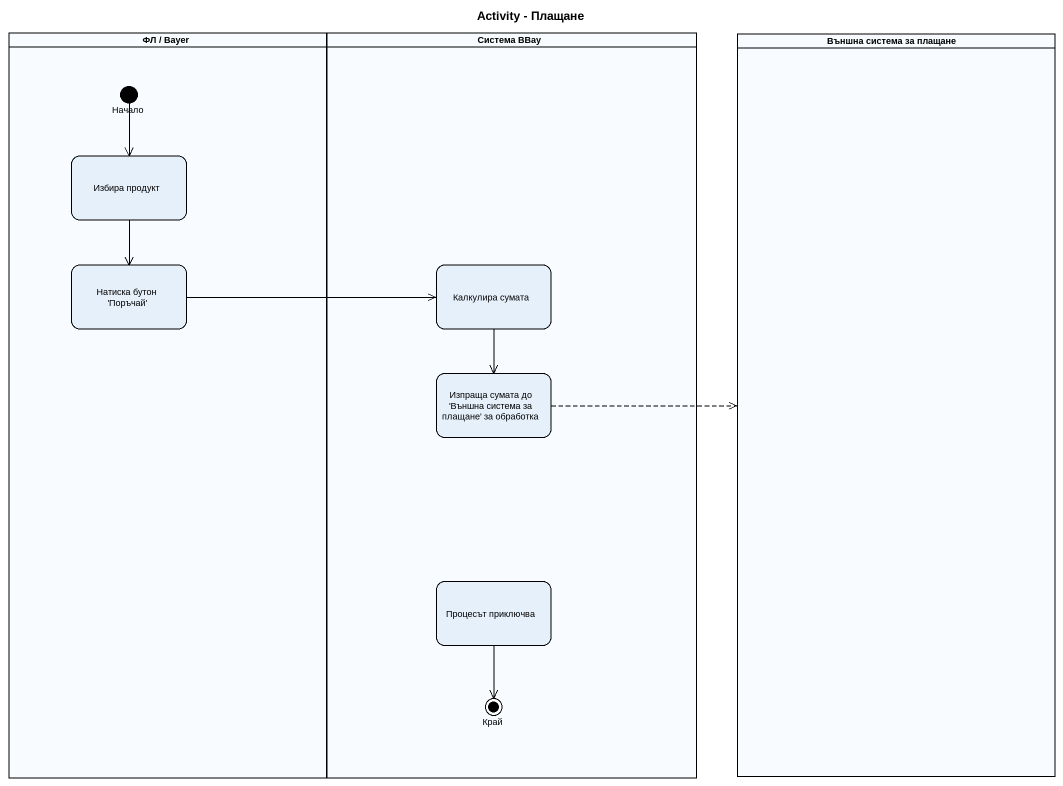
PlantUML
@startuml
title Activity - Плащане
hide empty description
state "ФЛ / Bayer" as ФЛ_Bayer <<partition>> {
  state Начало <<start>>
  state "Избира продукт" as Избира_продукт
  state "Натиска бутон 'Поръчай'" as Натиска_бутон_Поръчай
}
state "Система BBay" as Система_BBay <<partition>> {
  state "Калкулира сумата" as Калкулира_сумата
  state "Изпраща сумата до 'Външна система за плащане' за обработка" as Изпраща_сумата_до_Външна
  state "Процесът приключва" as Процесът_приключва
  state Край <<end>>
}
state "Външна система за плащане" as Външна_система_за_плащане <<partition>>
Начало --> Избира_продукт
Избира_продукт --> Натиска_бутон_Поръчай
Натиска_бутон_Поръчай -right-> Калкулира_сумата
Калкулира_сумата --> Изпраща_сумата_до_Външна
Изпраща_сумата_до_Външна -right[dashed]-> Външна_система_за_плащане
Процесът_приключва --> Край
@enduml
